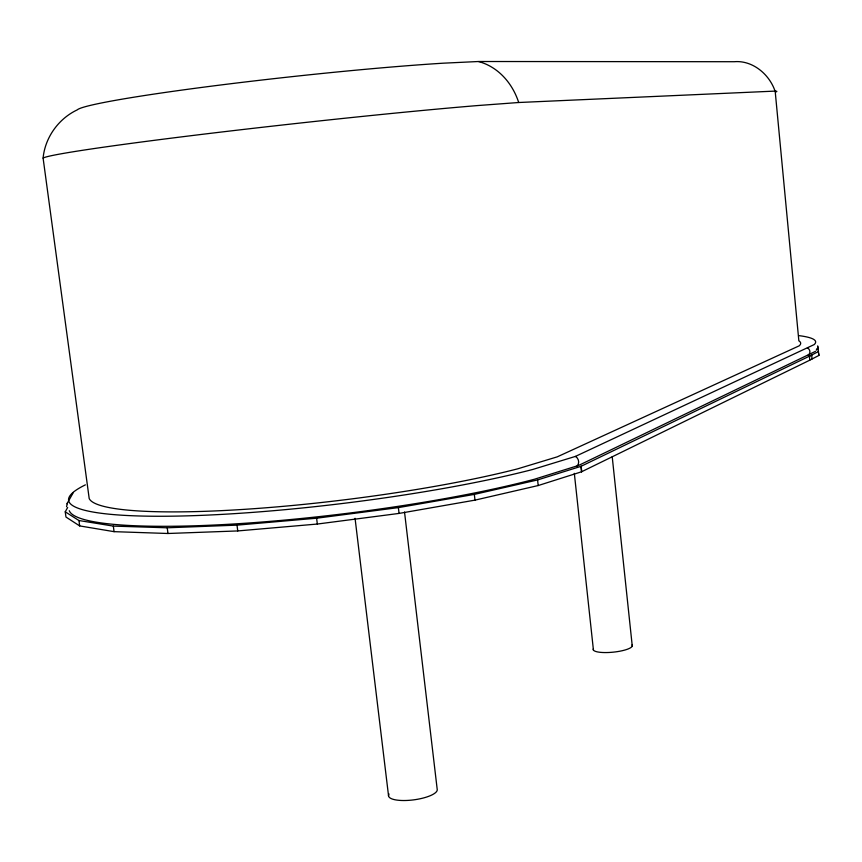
<?xml version="1.0" encoding="UTF-8"?>
<svg xmlns="http://www.w3.org/2000/svg" width="862" height="862" viewBox="0 0 862 862"><rect width="100%" height="100%" fill="white"/><g stroke="black" fill="none" stroke-linecap="round" stroke-linejoin="round"><path stroke-width="1.29" d="M43.1 158.102C45.05 137.489 58.551 118.665 77.246 109.873A218.517 10.506 -6.2 0 1 213.42 85.909A218.517 10.506 -6.2 0 1 443.133 63.195L478.669 61.504L734.187 61.719C752.537 60.081 769.378 74.272 775.046 91.103A190.75 3.868 -6.5 0 1 775.261 92.105L798.858 340.867A188.131 18.835 -6.1 0 1 799.203 345.824L557.229 456.86L517.545 468.874A252.598 33.833 -7 0 1 250.939 508.903A252.598 33.833 -7 0 1 89.195 498.538L43.1 158.102A257.35 7.015 -6.3 0 1 203.647 134.16A257.35 7.015 -6.3 0 1 477.128 105.595L518.622 102.513L775.046 91.103M816.745 348.754L816.346 350.177M67.451 502.912L66.546 506.727M818.016 349.757L817.661 345.931L818.9 355.435L809.795 360.165L581.516 471.805L538.2 485.543L474.984 500.132L399.063 513.418L317.335 524.042L237.75 530.938L167.982 533.492L114.075 531.66L79.681 525.917L65.965 517.049L65.243 511.823L67.667 507.47M66.967 503.796L73.356 492.471M576.495 466.45L815.474 351.351M808.103 355.263L808.675 354.81A4.191 4.062 57 0 0 807.414 347.946M818.534 351.502L809.418 356.178L809.795 360.165M65.243 511.823L78.948 520.519L113.331 526.1L167.228 527.792L237.007 525.141L316.613 518.213L398.384 507.61L474.337 494.4L537.586 479.94L580.934 466.353L811.821 355.015M85.392 484.864A272.661 36.56 -7 0 0 194.403 515.627A272.661 36.56 -7 0 0 532.738 469.467L575.417 456.407L814.213 344.574A202.969 20.332 -6.1 0 0 799.354 335.684M818.544 353.161L818.9 355.435M78.948 520.519L79.681 525.917M113.331 526.1L114.075 531.66M167.228 527.792L167.982 533.492M237.007 525.141L237.75 530.938M316.613 518.213L317.335 524.042M355.058 518.31L388.557 795.96M404.526 512.028L437.185 789.183A24.556 7.241 -7.5 0 1 411.271 800.141A24.556 7.241 -7.5 0 1 389.064 793.999M398.384 507.61L399.063 513.418M474.337 494.4L474.984 500.132M537.586 479.94L538.2 485.543M581.16 466.234L581.742 471.697M580.934 466.353L581.516 471.805M574.329 473.346L593.433 650.077M612.214 456.741L632.266 646.101M811.67 355.015L812.047 359.001M478.658 61.59A64.014 54.004 85.5 0 1 518.698 102.481M575.417 456.407A5.765 4.956 69.3 0 1 577.184 465.857L534.44 479.24A273.351 37.831 -7 0 1 244.237 523.309A273.351 37.831 -7 0 1 69.262 510.692M632.062 644.895A19.664 4.655 -5.8 0 1 613.367 652.146A19.664 4.655 -5.8 0 1 593.325 648.87"/></g></svg>
